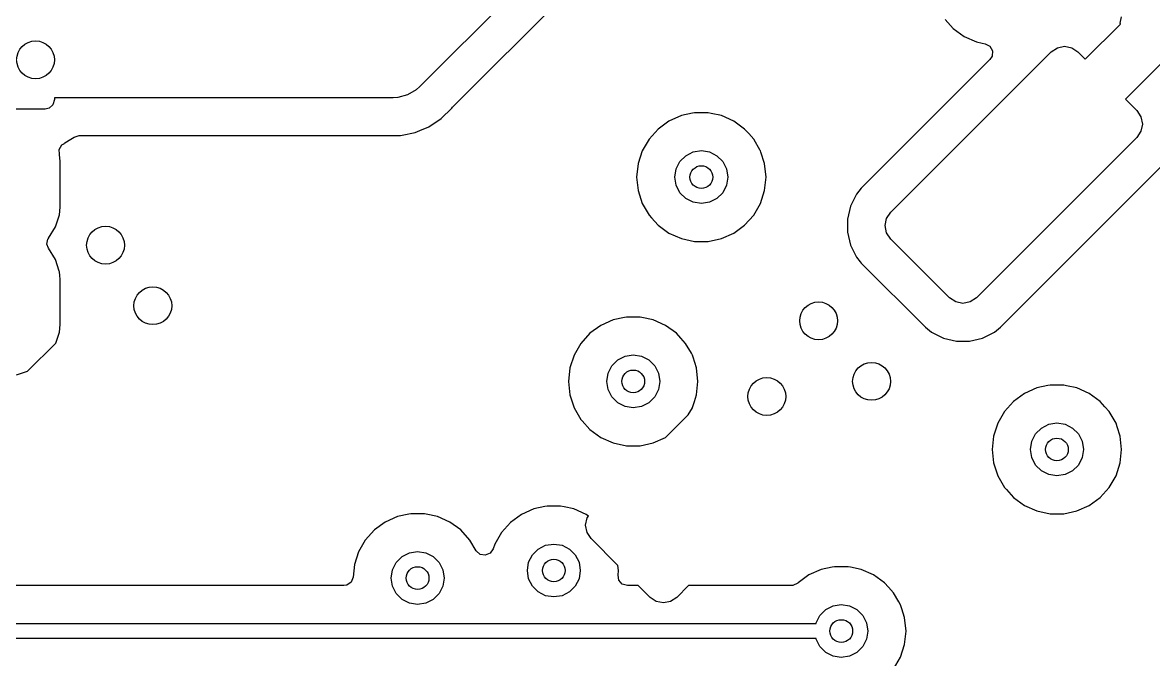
# Model space of a CAD drawing. Extents: x 70 to 224, y -154 to -54.
# Drawn here: x 145.18 to 160.12, y -120.38 to -111.96 of the extents above; entities that cross this region are included whole.
import ezdxf

# ---------------------------------------------------------------- set-up
doc = ezdxf.new("R2010")
doc.units = 0
doc.layers.add('BLACK', color=7, linetype='CONTINUOUS')

msp = doc.modelspace()

# ---------------------------------------------------------------- linework, layer by layer
at = {"layer": 'BLACK', "linetype": 'CONTINUOUS'}
for p, q in [((155.35, -107.882107), (150.428553, -112.803553)), ((150.862349, -113.07757), (155.268605, -108.671313)), ((157.372701, -111.918835), (157.477764, -112.035521)), ((159.687132, -111.965686), (159.704259, -111.879582)), ((157.477764, -112.035521), (157.477767, -112.035523)), ((157.477767, -112.035523), (157.47777, -112.035526)), ((157.47777, -112.035526), (157.622407, -112.140612)), ((159.225179, -112.440507), (159.689266, -111.976419)), ((159.689266, -111.976419), (159.687132, -111.965686)), ((157.622407, -112.140612), (157.785733, -112.213329)), ((157.785733, -112.213329), (157.859977, -112.22911)), ((157.859977, -112.22911), (157.901919, -112.238025)), ((157.901919, -112.238025), (157.963401, -112.271217)), ((156.653553, -114.465076), (158.774874, -112.343755)), ((157.963401, -112.271217), (157.997177, -112.33238)), ((157.997177, -112.33238), (157.992525, -112.402095)), ((158.774874, -112.343755), (158.85598, -112.289562)), ((158.85598, -112.289562), (158.95165, -112.270532)), ((158.95165, -112.270532), (159.047321, -112.289562)), ((159.047321, -112.289562), (159.128427, -112.343755)), ((159.128427, -112.343755), (159.225179, -112.440507)), ((157.963819, -112.446996), (156.264293, -114.146523)), ((157.992525, -112.402095), (157.963819, -112.446996)), ((160.219596, -112.506749), (159.755509, -112.970837)), ((150.428553, -112.803553), (150.379396, -112.846661)), ((145.6, -112.976), (145.580315, -113.043039)), ((150.075, -112.95), (145.6, -112.95)), ((145.6, -112.95), (145.6, -112.976)), ((150.140248, -112.945723), (150.075, -112.95)), ((150.140263, -112.945723), (150.140248, -112.945723)), ((150.266342, -112.91194), (150.140263, -112.945723)), ((150.267102, -112.911501), (150.266342, -112.91194)), ((150.379381, -112.846677), (150.267102, -112.911501)), ((150.379396, -112.846661), (150.379381, -112.846677)), ((159.755509, -112.970837), (159.906245, -113.121573)), ((145.476, -113.1), (144.55, -113.1)), ((145.527511, -113.088794), (145.476, -113.1)), ((145.580315, -113.043039), (145.527511, -113.088794)), ((150.712782, -113.227139), (150.852139, -113.087782)), ((150.852139, -113.08778), (150.862347, -113.077573)), ((150.852139, -113.087782), (150.852139, -113.08778)), ((150.862347, -113.077573), (150.862349, -113.07757)), ((159.906245, -113.121573), (159.960438, -113.202679)), ((150.548914, -113.336632), (150.712782, -113.227139)), ((153.722408, -113.259387), (153.577768, -113.364475)), ((153.885728, -113.186672), (153.722408, -113.259387)), ((153.885733, -113.18667), (153.885728, -113.186672)), ((154.032381, -113.1555), (153.885733, -113.18667)), ((154.060609, -113.1495), (154.032381, -113.1555)), ((154.239391, -113.1495), (154.060609, -113.1495)), ((154.280952, -113.158334), (154.239391, -113.1495)), ((154.414265, -113.18667), (154.280952, -113.158334)), ((154.414267, -113.186671), (154.414265, -113.18667)), ((154.577593, -113.259388), (154.414267, -113.186671)), ((154.72223, -113.364474), (154.577593, -113.259388)), ((159.960438, -113.202679), (159.979468, -113.29835)), ((150.173543, -113.4505), (150.259795, -113.433342)), ((150.259795, -113.433342), (150.302923, -113.424764)), ((150.302923, -113.424764), (150.366836, -113.412051)), ((150.366836, -113.412051), (150.429559, -113.38607)), ((150.429559, -113.38607), (150.548914, -113.336632)), ((153.577768, -113.364475), (153.45814, -113.497336)), ((154.722231, -113.364475), (154.72223, -113.364474)), ((154.722232, -113.364476), (154.722231, -113.364475)), ((154.722235, -113.364478), (154.722232, -113.364476)), ((154.776515, -113.424763), (154.722235, -113.364478)), ((154.841859, -113.497335), (154.776515, -113.424763)), ((159.960438, -113.39402), (159.906245, -113.475126)), ((159.979468, -113.29835), (159.960438, -113.39402)), ((145.663199, -113.633239), (145.698926, -113.573195)), ((145.698926, -113.573195), (145.731453, -113.553949)), ((145.730503, -113.551963), (145.7375, -113.548614)), ((145.731453, -113.553949), (145.730503, -113.551963)), ((145.7375, -113.548614), (145.737504, -113.548613)), ((145.737504, -113.548613), (145.817292, -113.497336)), ((145.817292, -113.497336), (145.85954, -113.470185)), ((145.85954, -113.470185), (145.92658, -113.4505)), ((145.92658, -113.4505), (150.173543, -113.4505)), ((153.45814, -113.497336), (153.36875, -113.652164)), ((154.92875, -113.647835), (154.841859, -113.497335)), ((159.906245, -113.475126), (157.784924, -115.596447)), ((145.66534, -113.695365), (145.663199, -113.633239)), ((145.663931, -113.695667), (145.66534, -113.695365)), ((145.665349, -113.702292), (145.663931, -113.695667)), ((145.674683, -113.793671), (145.665349, -113.702292)), ((153.368747, -113.65217), (153.313504, -113.822192)), ((153.36875, -113.652164), (153.368747, -113.65217)), ((153.866844, -113.794275), (153.944275, -113.716844)), ((153.944275, -113.716844), (154.041844, -113.66713)), ((154.041844, -113.66713), (154.15, -113.65)), ((154.15, -113.65), (154.258156, -113.66713)), ((154.258156, -113.66713), (154.355725, -113.716844)), ((154.355725, -113.716844), (154.433156, -113.794275)), ((154.931249, -113.652164), (154.92875, -113.647835)), ((154.931252, -113.65217), (154.931249, -113.652164)), ((154.937313, -113.670825), (154.931252, -113.65217)), ((154.986497, -113.822197), (154.937313, -113.670825)), ((145.675499, -113.801656), (145.674683, -113.793671)), ((145.675499, -114), (145.675499, -113.801656)), ((153.313503, -113.822194), (153.294815, -114)), ((153.313504, -113.822192), (153.313503, -113.822194)), ((153.81713, -113.891844), (153.866844, -113.794275)), ((154.433156, -113.794275), (154.48287, -113.891844)), ((155.005185, -114), (154.986497, -113.822197)), ((158.103469, -115.985715), (160.295512, -113.793671)), ((145.6755, -114.398345), (145.675499, -114)), ((153.294815, -114), (153.313503, -114.177805)), ((153.8, -114), (153.81713, -113.891844)), ((153.81713, -114.108156), (153.8, -114)), ((154.48287, -113.891844), (154.5, -114)), ((154.5, -114), (154.48287, -114.108156)), ((154.986497, -114.177803), (155.005185, -114)), ((153.313503, -114.177805), (153.313504, -114.177807)), ((153.313504, -114.177807), (153.368747, -114.347829)), ((153.866844, -114.205725), (153.81713, -114.108156)), ((154.48287, -114.108156), (154.433156, -114.205725)), ((154.93125, -114.347835), (154.986497, -114.177803)), ((156.264274, -114.146544), (156.199033, -114.22663)), ((156.264293, -114.146523), (156.264274, -114.146544)), ((153.944275, -114.283156), (153.866844, -114.205725)), ((154.041844, -114.33287), (153.944275, -114.283156)), ((154.15, -114.35), (154.041844, -114.33287)), ((154.258156, -114.33287), (154.15, -114.35)), ((154.355725, -114.283156), (154.258156, -114.33287)), ((154.433156, -114.205725), (154.355725, -114.283156)), ((156.199024, -114.226643), (156.120291, -114.383415)), ((156.199033, -114.22663), (156.199024, -114.226643)), ((145.665349, -114.497708), (145.6755, -114.398345)), ((153.368747, -114.347829), (153.36875, -114.347835)), ((153.36875, -114.347835), (153.458141, -114.502665)), ((154.841859, -114.502665), (154.93125, -114.347835)), ((156.12029, -114.383419), (156.07983, -114.554132)), ((156.120291, -114.383415), (156.12029, -114.383418)), ((156.12029, -114.383418), (156.12029, -114.383419)), ((156.59936, -114.546182), (156.653553, -114.465076)), ((145.612003, -114.658697), (145.665349, -114.497708)), ((153.458141, -114.502665), (153.489309, -114.53728)), ((153.489309, -114.53728), (153.577764, -114.635521)), ((153.577764, -114.635521), (153.577767, -114.635523)), ((153.577767, -114.635523), (153.57777, -114.635526)), ((153.57777, -114.635526), (153.722407, -114.740612)), ((154.577593, -114.740612), (154.72223, -114.635526)), ((154.72223, -114.635526), (154.841859, -114.502665)), ((156.07983, -114.554132), (156.07983, -114.729573)), ((156.58033, -114.641852), (156.59936, -114.546182)), ((145.519177, -114.809191), (145.611998, -114.658705)), ((145.611997, -114.658705), (145.612003, -114.658697)), ((145.611998, -114.658705), (145.611997, -114.658705)), ((153.722407, -114.740612), (153.885733, -114.813329)), ((154.414267, -114.813329), (154.577593, -114.740612)), ((156.07983, -114.729573), (156.12029, -114.900286)), ((156.59936, -114.737523), (156.58033, -114.641852)), ((156.653553, -114.818629), (156.59936, -114.737523)), ((145.500755, -114.887222), (145.513736, -114.818569)), ((145.521778, -114.939204), (145.500755, -114.887222)), ((145.513736, -114.818569), (145.519596, -114.809449)), ((145.519596, -114.809449), (145.519177, -114.809191)), ((153.885733, -114.813329), (154.060609, -114.8505)), ((154.060609, -114.8505), (154.06061, -114.8505)), ((154.06061, -114.8505), (154.239389, -114.8505)), ((154.239389, -114.8505), (154.239391, -114.8505)), ((154.239391, -114.8505), (154.414267, -114.813329)), ((156.12029, -114.900286), (156.120291, -114.900289)), ((156.120291, -114.900289), (156.199025, -115.057062)), ((157.431371, -115.596447), (156.653553, -114.818629)), ((145.519177, -114.940809), (145.521778, -114.939204)), ((145.611998, -115.091294), (145.519177, -114.940809)), ((156.199025, -115.057062), (156.199029, -115.057069)), ((156.199029, -115.057069), (156.250535, -115.120295)), ((145.611999, -115.091297), (145.611998, -115.091294)), ((145.612003, -115.091303), (145.611999, -115.091297)), ((145.662104, -115.2425), (145.612003, -115.091303)), ((156.250535, -115.120295), (156.264285, -115.137174)), ((156.264285, -115.137174), (157.112826, -115.985714)), ((145.665348, -115.252289), (145.662104, -115.2425)), ((145.665349, -115.252292), (145.665348, -115.252289)), ((145.670273, -115.3005), (145.665349, -115.252292)), ((145.675499, -115.351656), (145.670273, -115.3005)), ((145.6755, -115.948345), (145.675499, -115.351656)), ((157.512477, -115.65064), (157.431371, -115.596447)), ((157.608148, -115.66967), (157.512477, -115.65064)), ((157.703818, -115.65064), (157.608148, -115.66967)), ((157.784924, -115.596447), (157.703818, -115.65064)), ((145.665349, -116.047708), (145.6755, -115.948345)), ((152.822408, -115.959387), (152.677768, -116.064475)), ((152.985728, -115.886672), (152.822408, -115.959387)), ((152.985733, -115.88667), (152.985728, -115.886672)), ((153.134842, -115.854977), (152.985733, -115.88667)), ((153.160609, -115.8495), (153.134842, -115.854977)), ((153.339391, -115.8495), (153.160609, -115.8495)), ((153.365158, -115.854977), (153.339391, -115.8495)), ((153.514265, -115.88667), (153.365158, -115.854977)), ((153.514267, -115.886671), (153.514265, -115.88667)), ((153.677593, -115.959388), (153.514267, -115.886671)), ((153.82223, -116.064474), (153.677593, -115.959388)), ((145.616895, -116.193932), (145.665349, -116.047708)), ((152.677768, -116.064475), (152.55814, -116.197336)), ((153.822231, -116.064475), (153.82223, -116.064474)), ((153.822232, -116.064476), (153.822231, -116.064475)), ((153.822235, -116.064478), (153.822232, -116.064476)), ((153.880967, -116.129708), (153.822235, -116.064478)), ((153.941859, -116.197335), (153.880967, -116.129708)), ((157.112826, -115.985714), (157.112831, -115.985718)), ((157.112831, -115.985718), (157.112839, -115.985725)), ((157.112839, -115.985725), (157.192925, -116.050966)), ((157.192925, -116.050966), (157.192929, -116.050968)), ((157.192929, -116.050968), (157.192933, -116.050972)), ((157.192933, -116.050972), (157.192935, -116.050973)), ((157.192935, -116.050973), (157.192938, -116.050975)), ((157.192938, -116.050975), (157.28153, -116.095467)), ((157.28153, -116.095467), (157.349714, -116.12971)), ((157.349714, -116.12971), (157.520427, -116.17017)), ((157.695868, -116.17017), (157.866581, -116.12971)), ((157.866581, -116.12971), (158.023362, -116.050972)), ((158.023362, -116.050972), (158.103469, -115.985715)), ((145.243932, -116.566895), (145.616895, -116.193932)), ((152.55814, -116.197336), (152.46875, -116.352164)), ((154.017976, -116.329174), (153.941859, -116.197335)), ((157.520427, -116.17017), (157.520429, -116.17017)), ((157.520429, -116.17017), (157.695866, -116.17017)), ((157.695866, -116.17017), (157.695868, -116.17017)), ((152.468747, -116.35217), (152.413504, -116.522192)), ((152.46875, -116.352164), (152.468747, -116.35217)), ((152.966844, -116.494275), (153.044275, -116.416844)), ((153.044275, -116.416844), (153.141844, -116.36713)), ((153.141844, -116.36713), (153.25, -116.35)), ((153.25, -116.35), (153.358156, -116.36713)), ((153.358156, -116.36713), (153.455725, -116.416844)), ((153.455725, -116.416844), (153.533156, -116.494275)), ((154.031249, -116.352164), (154.017976, -116.329174)), ((154.031252, -116.35217), (154.031249, -116.352164)), ((154.040706, -116.381268), (154.031252, -116.35217)), ((154.086497, -116.522197), (154.040706, -116.381268)), ((145.097708, -116.615349), (145.243932, -116.566895)), ((152.413503, -116.522194), (152.394815, -116.7)), ((152.413504, -116.522192), (152.413503, -116.522194)), ((152.91713, -116.591844), (152.966844, -116.494275)), ((153.533156, -116.494275), (153.58287, -116.591844)), ((154.105185, -116.7), (154.086497, -116.522197)), ((152.394815, -116.7), (152.413503, -116.877805)), ((152.9, -116.7), (152.91713, -116.591844)), ((152.91713, -116.808156), (152.9, -116.7)), ((153.58287, -116.591844), (153.6, -116.7)), ((153.6, -116.7), (153.58287, -116.808156)), ((154.086497, -116.877803), (154.105185, -116.7)), ((152.413503, -116.877805), (152.413504, -116.877807)), ((152.413504, -116.877807), (152.468747, -117.047829)), ((152.966844, -116.905725), (152.91713, -116.808156)), ((153.58287, -116.808156), (153.533156, -116.905725)), ((154.058335, -116.964475), (154.086497, -116.877803)), ((158.422408, -116.859387), (158.277768, -116.964475)), ((158.585728, -116.786672), (158.422408, -116.859387)), ((158.585733, -116.78667), (158.585728, -116.786672)), ((158.729954, -116.756015), (158.585733, -116.78667)), ((158.760609, -116.7495), (158.729954, -116.756015)), ((158.939391, -116.7495), (158.760609, -116.7495)), ((158.978162, -116.757741), (158.939391, -116.7495)), ((159.114265, -116.78667), (158.978162, -116.757741)), ((159.114267, -116.786671), (159.114265, -116.78667)), ((159.277593, -116.859388), (159.114267, -116.786671)), ((159.42223, -116.964474), (159.277593, -116.859388)), ((153.044275, -116.983156), (152.966844, -116.905725)), ((153.141844, -117.03287), (153.044275, -116.983156)), ((153.455725, -116.983156), (153.358156, -117.03287)), ((153.533156, -116.905725), (153.455725, -116.983156)), ((154.031413, -117.047335), (154.058335, -116.964475)), ((158.277768, -116.964475), (158.15814, -117.097336)), ((159.422231, -116.964475), (159.42223, -116.964474)), ((159.422232, -116.964476), (159.422231, -116.964475)), ((159.422235, -116.964478), (159.422232, -116.964476)), ((159.485262, -117.034478), (159.422235, -116.964478)), ((152.468747, -117.047829), (152.46875, -117.047835)), ((152.46875, -117.047835), (152.558141, -117.202665)), ((153.25, -117.05), (153.141844, -117.03287)), ((153.358156, -117.03287), (153.25, -117.05)), ((153.679143, -117.439485), (153.977232, -117.141396)), ((153.977232, -117.141396), (154.03125, -117.047835)), ((154.03125, -117.047835), (154.031413, -117.047335)), ((158.15814, -117.097336), (158.06875, -117.252164)), ((159.541859, -117.097335), (159.485262, -117.034478)), ((159.631249, -117.252164), (159.541859, -117.097335)), ((152.558141, -117.202665), (152.575728, -117.222197)), ((152.575728, -117.222197), (152.677764, -117.335521)), ((158.068747, -117.25217), (158.013504, -117.422192)), ((158.06875, -117.252164), (158.068747, -117.25217)), ((158.566844, -117.394275), (158.644275, -117.316844)), ((158.644275, -117.316844), (158.741844, -117.26713)), ((158.741844, -117.26713), (158.85, -117.25)), ((158.85, -117.25), (158.958156, -117.26713)), ((158.958156, -117.26713), (159.055725, -117.316844)), ((159.055725, -117.316844), (159.133156, -117.394275)), ((159.631252, -117.25217), (159.631249, -117.252164)), ((159.647331, -117.301656), (159.631252, -117.25217)), ((159.686497, -117.422197), (159.647331, -117.301656)), ((152.677764, -117.335521), (152.677767, -117.335523)), ((152.677767, -117.335523), (152.67777, -117.335526)), ((152.67777, -117.335526), (152.822407, -117.440612)), ((152.822407, -117.440612), (152.985733, -117.513329)), ((153.514267, -117.513329), (153.677593, -117.440612)), ((153.677593, -117.440612), (153.679143, -117.439485)), ((158.013503, -117.422194), (157.994815, -117.6)), ((158.013504, -117.422192), (158.013503, -117.422194)), ((158.51713, -117.491844), (158.566844, -117.394275)), ((159.133156, -117.394275), (159.18287, -117.491844)), ((159.705185, -117.6), (159.686497, -117.422197)), ((152.985733, -117.513329), (153.160609, -117.5505)), ((153.160609, -117.5505), (153.16061, -117.5505)), ((153.16061, -117.5505), (153.339389, -117.5505)), ((153.339389, -117.5505), (153.339391, -117.5505)), ((153.339391, -117.5505), (153.514267, -117.513329)), ((157.994815, -117.6), (158.013503, -117.777805)), ((158.5, -117.6), (158.51713, -117.491844)), ((158.51713, -117.708156), (158.5, -117.6)), ((159.18287, -117.491844), (159.2, -117.6)), ((159.2, -117.6), (159.18287, -117.708156)), ((159.686497, -117.777803), (159.705185, -117.6)), ((158.566844, -117.805725), (158.51713, -117.708156)), ((159.18287, -117.708156), (159.133156, -117.805725)), ((158.013503, -117.777805), (158.013504, -117.777807)), ((158.013504, -117.777807), (158.068747, -117.947829)), ((158.644275, -117.883156), (158.566844, -117.805725)), ((158.741844, -117.93287), (158.644275, -117.883156)), ((159.055725, -117.883156), (158.958156, -117.93287)), ((159.133156, -117.805725), (159.055725, -117.883156)), ((159.63125, -117.947835), (159.686497, -117.777803)), ((158.068747, -117.947829), (158.06875, -117.947835)), ((158.06875, -117.947835), (158.158141, -118.102665)), ((158.85, -117.95), (158.741844, -117.93287)), ((158.958156, -117.93287), (158.85, -117.95)), ((159.541859, -118.102665), (159.63125, -117.947835)), ((158.158141, -118.102665), (158.182126, -118.129303)), ((158.182126, -118.129303), (158.277764, -118.235521)), ((159.42223, -118.235526), (159.541859, -118.102665)), ((152.079954, -118.356015), (151.935733, -118.38667)), ((152.110609, -118.3495), (152.079954, -118.356015)), ((152.289391, -118.3495), (152.110609, -118.3495)), ((152.336594, -118.359533), (152.289391, -118.3495)), ((152.464265, -118.38667), (152.336594, -118.359533)), ((158.277764, -118.235521), (158.277767, -118.235523)), ((158.277767, -118.235523), (158.27777, -118.235526)), ((158.27777, -118.235526), (158.422407, -118.340612)), ((158.422407, -118.340612), (158.585733, -118.413329)), ((159.114267, -118.413329), (159.277593, -118.340612)), ((159.277593, -118.340612), (159.42223, -118.235526)), ((150.135728, -118.486672), (149.972408, -118.559387)), ((150.135733, -118.48667), (150.135728, -118.486672)), ((150.285444, -118.454849), (150.135733, -118.48667)), ((150.310609, -118.4495), (150.285444, -118.454849)), ((150.489391, -118.4495), (150.310609, -118.4495)), ((150.514556, -118.454849), (150.489391, -118.4495)), ((150.664265, -118.48667), (150.514556, -118.454849)), ((150.664267, -118.486671), (150.664265, -118.48667)), ((150.827593, -118.559388), (150.664267, -118.486671)), ((151.772408, -118.459387), (151.627768, -118.564475)), ((151.935728, -118.386672), (151.772408, -118.459387)), ((151.935733, -118.38667), (151.935728, -118.386672)), ((152.464267, -118.386671), (152.464265, -118.38667)), ((152.627593, -118.459388), (152.464267, -118.386671)), ((152.620532, -118.60165), (152.639562, -118.50598)), ((152.656607, -118.480468), (152.627593, -118.459388)), ((152.639562, -118.50598), (152.656607, -118.480468)), ((158.585733, -118.413329), (158.760609, -118.4505)), ((158.760609, -118.4505), (158.76061, -118.4505)), ((158.76061, -118.4505), (158.939389, -118.4505)), ((158.939389, -118.4505), (158.939391, -118.4505)), ((158.939391, -118.4505), (159.114267, -118.413329)), ((149.827768, -118.664475), (149.70814, -118.797336)), ((149.972408, -118.559387), (149.827768, -118.664475)), ((150.97223, -118.664474), (150.827593, -118.559388)), ((150.972231, -118.664475), (150.97223, -118.664474)), ((150.972232, -118.664476), (150.972231, -118.664475)), ((150.972235, -118.664478), (150.972232, -118.664476)), ((151.09186, -118.797336), (150.972235, -118.664478)), ((151.627768, -118.564475), (151.50814, -118.697336)), ((152.639562, -118.697321), (152.620532, -118.60165)), ((149.70814, -118.797336), (149.61875, -118.952164)), ((151.091862, -118.797339), (151.09186, -118.797336)), ((151.173177, -118.938182), (151.091862, -118.797339)), ((151.50814, -118.697336), (151.41875, -118.852164)), ((152.693755, -118.778427), (152.639562, -118.697321)), ((153.048121, -119.132793), (152.693755, -118.778427)), ((149.618747, -118.95217), (149.563504, -119.122192)), ((149.61875, -118.952164), (149.618747, -118.95217)), ((150.194275, -119.016844), (150.291844, -118.96713)), ((150.291844, -118.96713), (150.4, -118.95)), ((150.4, -118.95), (150.508156, -118.96713)), ((150.508156, -118.96713), (150.605725, -119.016844)), ((151.174376, -118.940216), (151.173177, -118.938182)), ((151.225852, -118.98746), (151.174376, -118.940216)), ((151.398495, -118.914502), (151.359057, -118.972177)), ((151.418748, -118.852168), (151.398495, -118.914502)), ((151.41875, -118.852164), (151.418748, -118.852168)), ((151.916844, -118.994275), (151.994275, -118.916844)), ((151.994275, -118.916844), (152.091844, -118.86713)), ((152.091844, -118.86713), (152.2, -118.85)), ((152.2, -118.85), (152.308156, -118.86713)), ((152.308156, -118.86713), (152.405725, -118.916844)), ((152.405725, -118.916844), (152.483156, -118.994275)), ((150.06713, -119.191844), (150.116844, -119.094275)), ((150.116844, -119.094275), (150.194275, -119.016844)), ((150.605725, -119.016844), (150.683156, -119.094275)), ((150.683156, -119.094275), (150.73287, -119.191844)), ((151.294698, -118.999375), (151.225852, -118.98746)), ((151.359057, -118.972177), (151.294698, -118.999375)), ((151.85, -119.2), (151.86713, -119.091844)), ((151.86713, -119.091844), (151.916844, -118.994275)), ((152.483156, -118.994275), (152.53287, -119.091844)), ((152.53287, -119.091844), (152.55, -119.2)), ((149.554751, -119.205467), (149.546174, -119.287077)), ((149.563503, -119.122194), (149.554751, -119.205467)), ((149.563504, -119.122192), (149.563503, -119.122194)), ((150.05, -119.3), (150.06713, -119.191844)), ((150.73287, -119.191844), (150.75, -119.3)), ((151.86713, -119.308156), (151.85, -119.2)), ((152.55, -119.2), (152.53287, -119.308156)), ((153.055185, -119.2), (153.048121, -119.132793)), ((153.048611, -119.26254), (153.055185, -119.2)), ((153.059138, -119.327011), (153.048611, -119.26254)), ((155.572408, -119.259387), (155.427772, -119.364472)), ((155.735728, -119.186672), (155.572408, -119.259387)), ((155.735733, -119.18667), (155.735728, -119.186672)), ((155.879954, -119.156015), (155.735733, -119.18667)), ((155.910609, -119.1495), (155.879954, -119.156015)), ((156.089391, -119.1495), (155.910609, -119.1495)), ((156.122154, -119.156464), (156.089391, -119.1495)), ((156.264265, -119.18667), (156.122154, -119.156464)), ((156.264267, -119.186671), (156.264265, -119.18667)), ((156.427593, -119.259388), (156.264267, -119.186671)), ((156.57223, -119.364474), (156.427593, -119.259388)), ((149.422707, -119.3995), (143.15, -119.3995)), ((149.462146, -119.393061), (149.422707, -119.3995)), ((149.519443, -119.353076), (149.462146, -119.393061)), ((149.546028, -119.288462), (149.519443, -119.353076)), ((149.546174, -119.287077), (149.546028, -119.288462)), ((150.06713, -119.408156), (150.05, -119.3)), ((150.116844, -119.505725), (150.06713, -119.408156)), ((150.73287, -119.408156), (150.683156, -119.505725)), ((150.75, -119.3), (150.73287, -119.408156)), ((151.916844, -119.405725), (151.86713, -119.308156)), ((151.994275, -119.483156), (151.916844, -119.405725)), ((152.483156, -119.405725), (152.405725, -119.483156)), ((152.53287, -119.308156), (152.483156, -119.405725)), ((153.104893, -119.379815), (153.059138, -119.327011)), ((153.171932, -119.3995), (153.104893, -119.379815)), ((153.314828, -119.3995), (153.171932, -119.3995)), ((153.471573, -119.556245), (153.314828, -119.3995)), ((153.981871, -119.3995), (153.825126, -119.556245)), ((155.341271, -119.3995), (153.981871, -119.3995)), ((155.361253, -119.397879), (155.341271, -119.3995)), ((155.424245, -119.367649), (155.361253, -119.397879)), ((155.427772, -119.364472), (155.424245, -119.367649)), ((156.572231, -119.364475), (156.57223, -119.364474)), ((156.572232, -119.364476), (156.572231, -119.364475)), ((156.572235, -119.364478), (156.572232, -119.364476)), ((156.623708, -119.421646), (156.572235, -119.364478)), ((150.194275, -119.583156), (150.116844, -119.505725)), ((150.683156, -119.505725), (150.605725, -119.583156)), ((152.091844, -119.53287), (151.994275, -119.483156)), ((152.2, -119.55), (152.091844, -119.53287)), ((152.308156, -119.53287), (152.2, -119.55)), ((152.405725, -119.483156), (152.308156, -119.53287)), ((153.552679, -119.610438), (153.471573, -119.556245)), ((153.825126, -119.556245), (153.74402, -119.610438)), ((156.691859, -119.497335), (156.623708, -119.421646)), ((156.759324, -119.614188), (156.691859, -119.497335)), ((150.291844, -119.63287), (150.194275, -119.583156)), ((150.4, -119.65), (150.291844, -119.63287)), ((150.508156, -119.63287), (150.4, -119.65)), ((150.605725, -119.583156), (150.508156, -119.63287)), ((153.64835, -119.629468), (153.552679, -119.610438)), ((153.74402, -119.610438), (153.64835, -119.629468)), ((155.716844, -119.794275), (155.794275, -119.716844)), ((155.794275, -119.716844), (155.891844, -119.66713)), ((155.891844, -119.66713), (156, -119.65)), ((156, -119.65), (156.108156, -119.66713)), ((156.108156, -119.66713), (156.205725, -119.716844)), ((156.205725, -119.716844), (156.283156, -119.794275)), ((156.781249, -119.652164), (156.759324, -119.614188)), ((156.781252, -119.65217), (156.781249, -119.652164)), ((156.799015, -119.706839), (156.781252, -119.65217)), ((156.836497, -119.822197), (156.799015, -119.706839)), ((155.66713, -119.891844), (155.716844, -119.794275)), ((156.283156, -119.794275), (156.33287, -119.891844)), ((156.855185, -120), (156.836497, -119.822197)), ((140.791421, -119.9), (155.665838, -119.9)), ((155.665838, -119.9), (155.66713, -119.891844)), ((156.33287, -119.891844), (156.35, -120)), ((156.35, -120), (156.33287, -120.108156)), ((156.836497, -120.177803), (156.855185, -120)), ((155.665838, -120.1), (140.75, -120.1)), ((155.66713, -120.108156), (155.665838, -120.1)), ((155.716844, -120.205725), (155.66713, -120.108156)), ((156.33287, -120.108156), (156.283156, -120.205725)), ((155.794275, -120.283156), (155.716844, -120.205725)), ((155.891844, -120.33287), (155.794275, -120.283156)), ((156.205725, -120.283156), (156.108156, -120.33287)), ((156.283156, -120.205725), (156.205725, -120.283156)), ((156.78125, -120.347835), (156.836497, -120.177803)), ((156, -120.35), (155.891844, -120.33287)), ((156.108156, -120.33287), (156, -120.35)), ((156.691859, -120.502665), (156.78125, -120.347835))]:
    msp.add_line(p, q, dxfattribs=at)
at = {"layer": 'BLACK'}
for centre, radius in [((145.35, -112.45), 0.25), ((154.15, -114), 0.15), ((146.275, -114.9), 0.25), ((146.9, -115.7), 0.25), ((155.7, -115.9), 0.25), ((153.25, -116.7), 0.15), ((156.4, -116.7), 0.25), ((155.015202, -116.9), 0.25), ((158.85, -117.6), 0.15), ((152.2, -119.2), 0.15), ((150.4, -119.3), 0.15), ((156, -120), 0.15)]:
    msp.add_circle(centre, radius, dxfattribs=at)

doc.saveas('drawing.dxf')
